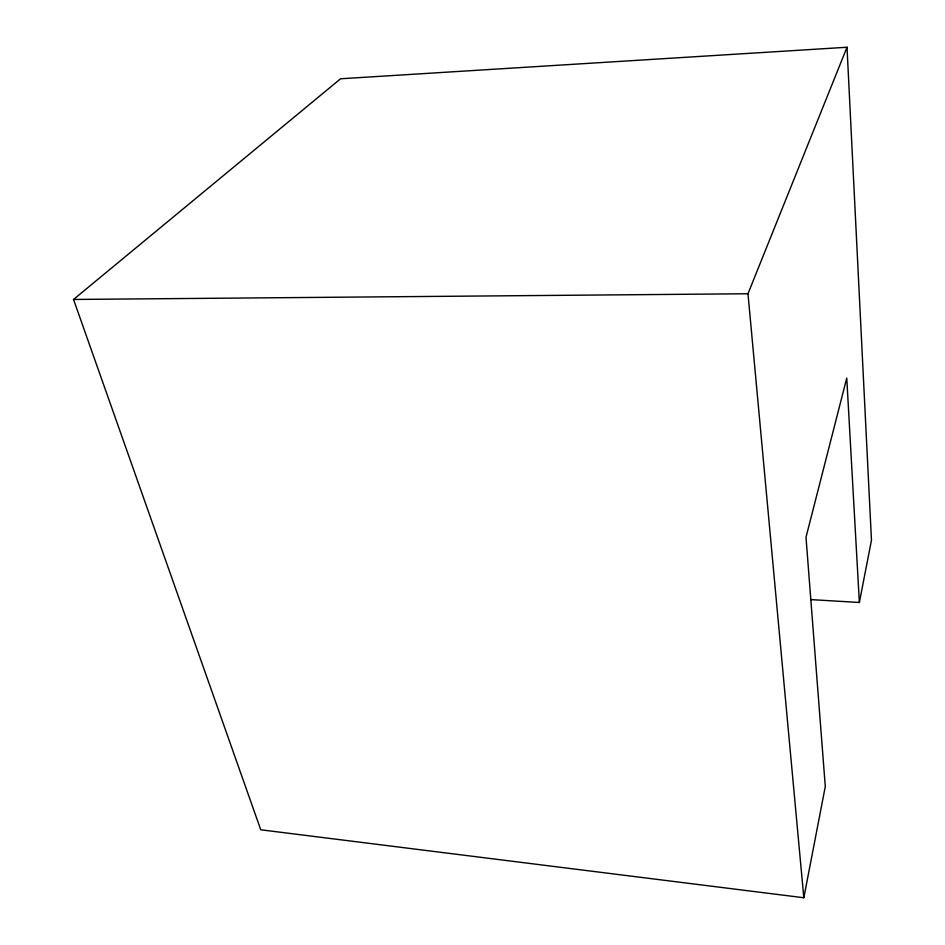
<?xml version="1.0" encoding="UTF-8"?>
<svg xmlns="http://www.w3.org/2000/svg" width="945" height="945" viewBox="0 0 945 945"><rect width="100%" height="100%" fill="white"/><g stroke="black" fill="none" stroke-linecap="round" stroke-linejoin="round"><path stroke-width="1.42" d="M859.371 602.473L871.467 540.209L847.015 47.25L340.578 78.778L73.533 299.459L260.749 829.781L803.829 897.75L825.292 786.547L806.002 537.268L846.755 378.083L859.371 602.473L810.798 599.602M803.829 897.75L747.979 293.753L847.015 47.25M73.533 299.459L747.979 293.753"/></g></svg>
